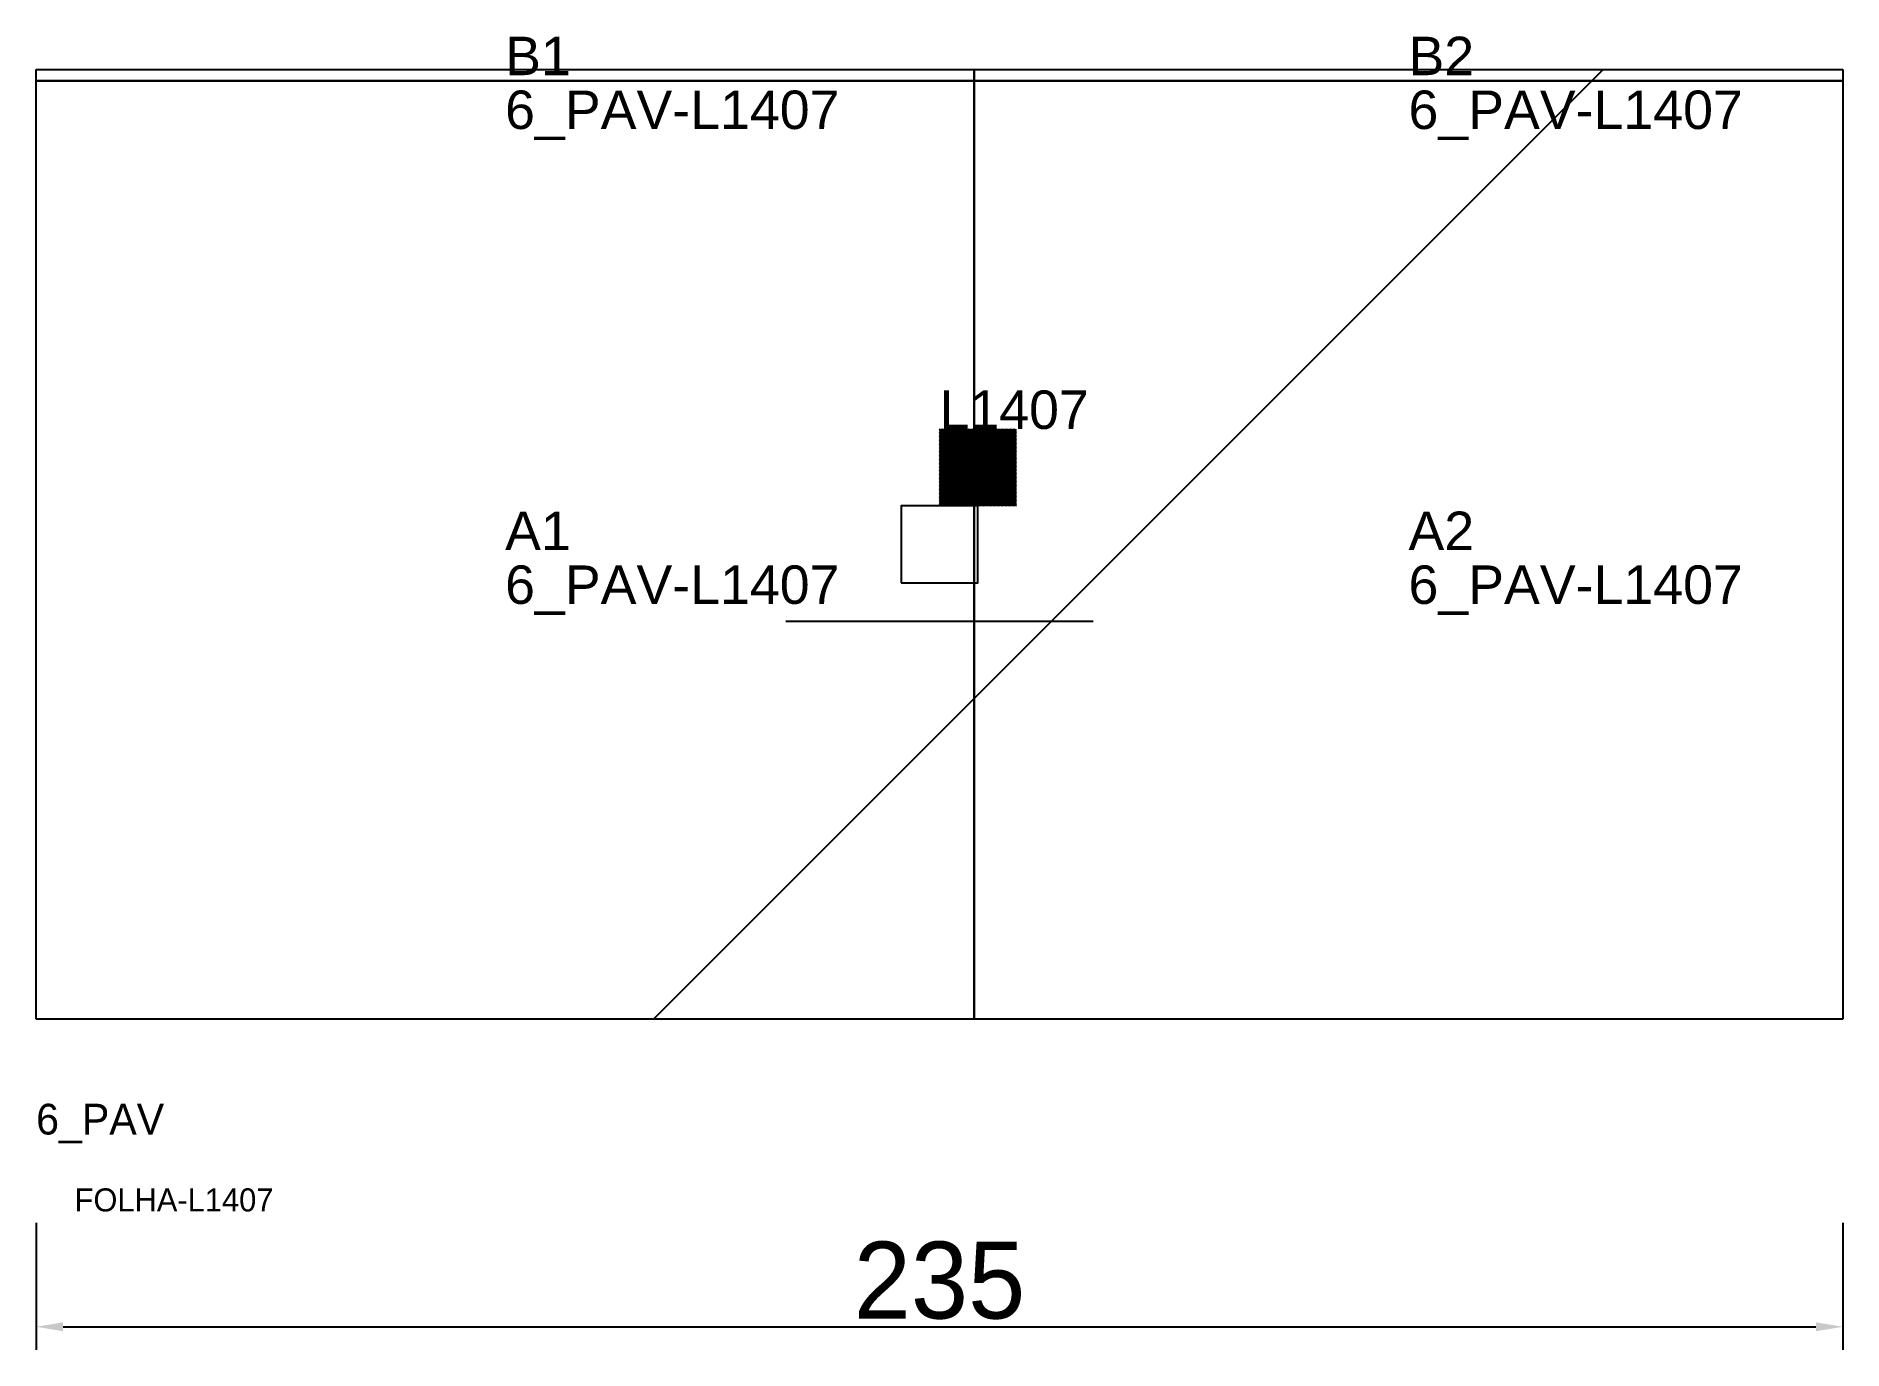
# Model space of a CAD drawing. Header units: metres. Extents: x 222 to 457, y 35 to 206.
import ezdxf

# ---------------------------------------------------------------- set-up
doc = ezdxf.new("R2010")
doc.units = ezdxf.units.M
for name, color, linetype in [('3', 3, 'CONTINUOUS'), ('AUX00', 7, 'CONTINUOUS'), ('COTA', 241, 'CONTINUOUS'), ('FOLHA', 255, 'CONTINUOUS'), ('Hachura', 251, 'CONTINUOUS'), ('NOMENCLATURA', 7, 'CONTINUOUS'), ('Nível', 160, 'CONTINUOUS'), ('Painéis', 200, 'CONTINUOUS'), ('Pilares', 5, 'CONTINUOUS'), ('REAPROVEITAMENTO', 251, 'CONTINUOUS'), ('SARR_2.2x7', 40, 'CONTINUOUS')]:
    doc.layers.add(name, color=color, linetype=linetype)
doc.styles.add('ARIAL', font='Arial.ttf')
doc.styles.add('STR_STANDARD', font='arial.ttf')
doc.dimstyles.new('EZ DXF', dxfattribs={"dimtxt": 10, "dimasz": 3.5, "dimexe": 3, "dimexo": 1.5, "dimgap": 1, "dimtad": 1, "dimdec": 1, "dimdsep": 46, "dimcen": 2.5, "dimazin": 3, "dimtfac": 1, "dimtmove": 0, "dimatfit": 3})

msp = doc.modelspace()

# ---------------------------------------------------------------- hatches: boundary and pattern name
at = {"layer": 'Hachura'}
h = msp.add_hatch(dxfattribs=at)
h.set_pattern_fill('ANSI31', scale=50)
h.paths.add_polyline_path([(222.2, 78), (222.2, 101.5), (222.2, 201.5), (263.74, 201.5), (355.74, 201.5), (418.7, 201.5), (437.7, 201.5), (457.2, 201.5), (457.2, 78)])
h = msp.add_hatch(dxfattribs=at)
h.set_pattern_fill('ANSI31', scale=50)
h.paths.add_polyline_path([(222.2, 78), (222.2, 101.5), (222.2, 201.5), (263.74, 201.5), (355.74, 201.5), (418.7, 201.5), (437.7, 201.5), (457.2, 201.5), (457.2, 78)])
at = {"layer": 'Reaproveitamento'}
h = msp.add_hatch(dxfattribs=at)
h.set_pattern_fill('SOLID')
h.paths.add_polyline_path([(339.7, 144.75), (349.7, 144.75), (349.7, 154.75), (339.7, 154.75)])
h = msp.add_hatch(dxfattribs=at)
h.set_pattern_fill('SOLID')
h.paths.add_polyline_path([(339.7, 144.75), (349.7, 144.75), (349.7, 154.75), (339.7, 154.75)])

# ---------------------------------------------------------------- linework, layer by layer
at = {"layer": '3'}
for points in [[(222.2, 200), (457.2, 200)], [(222.2, 200), (457.2, 200)], [(344.2, 78), (344.2, 201.5)], [(344.2, 78), (344.2, 201.5)]]:
    msp.add_lwpolyline(points, close=True, dxfattribs=at)
at = {"layer": 'Painéis', "color": 200}
for p, q in [((222.2, 101.5), (222.2, 201.5)), ((222.2, 201.5), (263.74, 201.5)), ((222.2, 101.5), (222.2, 201.5)), ((222.2, 201.5), (263.74, 201.5)), ((263.74, 201.5), (355.74, 201.5)), ((263.74, 201.5), (355.74, 201.5)), ((355.74, 201.5), (418.7, 201.5)), ((355.74, 201.5), (418.7, 201.5)), ((418.7, 201.5), (437.7, 201.5)), ((418.7, 201.5), (437.7, 201.5)), ((437.7, 201.5), (457.2, 201.5)), ((437.7, 201.5), (457.2, 201.5)), ((457.2, 201.5), (457.2, 78)), ((457.2, 201.5), (457.2, 78)), ((222.2, 78), (222.2, 101.5)), ((222.2, 78), (222.2, 101.5)), ((457.2, 78), (222.2, 78)), ((457.2, 78), (222.2, 78))]:
    msp.add_line(p, q, dxfattribs=at)
at = {"layer": 'Pilares'}
msp.add_lwpolyline([(334.7, 134.75), (344.7, 134.75), (344.7, 144.75), (334.7, 144.75)], close=True, dxfattribs=at)
msp.add_lwpolyline([(334.7, 134.75), (344.7, 134.75), (344.7, 144.75), (334.7, 144.75)], close=True, dxfattribs=at)
at = {"layer": 'SARR_2.2x7'}
msp.add_line((319.7, 129.75), (359.7, 129.75), dxfattribs=at)
msp.add_line((319.7, 129.75), (359.7, 129.75), dxfattribs=at)

# ---------------------------------------------------------------- texts
at = {"layer": '3', "style": 'STR_STANDARD'}
for s, p in [('B1', (283.2, 200.75)), ('B1', (283.2, 200.75)), ('B2', (400.7, 200.75)), ('B2', (400.7, 200.75)), ('A1', (283.2, 139)), ('A1', (283.2, 139)), ('A2', (400.7, 139)), ('A2', (400.7, 139))]:
    msp.add_text(s, height=5, dxfattribs=at).set_placement(p)
at = {"layer": 'AUX00', "style": 'STR_STANDARD'}
for p in [(283.2, 193.75), (283.2, 193.75), (400.7, 193.75), (400.7, 193.75), (283.2, 132), (283.2, 132), (400.7, 132), (400.7, 132)]:
    msp.add_text('6_PAV-L1407', height=5, dxfattribs=at).set_placement(p)
at = {"layer": 'FOLHA'}
msp.add_text('FOLHA-L1407', height=3, dxfattribs=at).set_placement((227.2, 53))
msp.add_text('FOLHA-L1407', height=3, dxfattribs=at).set_placement((227.2, 53))
at = {"layer": 'NOMENCLATURA', "insert": (339.7, 159.75), "char_height": 5, "attachment_point": 1, "style": 'ARIAL'}
msp.add_mtext('L1407', dxfattribs=at)
msp.add_mtext('L1407', dxfattribs=at)
at = {"layer": 'Nível'}
msp.add_text('6_PAV', height=4, dxfattribs=at).set_placement((222.2, 63))
msp.add_text('6_PAV', height=4, dxfattribs=at).set_placement((222.2, 63))

# ---------------------------------------------------------------- dimensions: what is measured, and where the dimension line sits
at = {"layer": 'COTA'}
msp.add_linear_dim(base=(222.2, 38), p1=(222.2, 53), p2=(457.2, 53), dimstyle='EZ DXF', dxfattribs=at).render()
msp.add_linear_dim(base=(222.2, 38), p1=(222.2, 53), p2=(457.2, 53), dimstyle='EZ DXF', dxfattribs=at).render()

doc.saveas('drawing.dxf')
